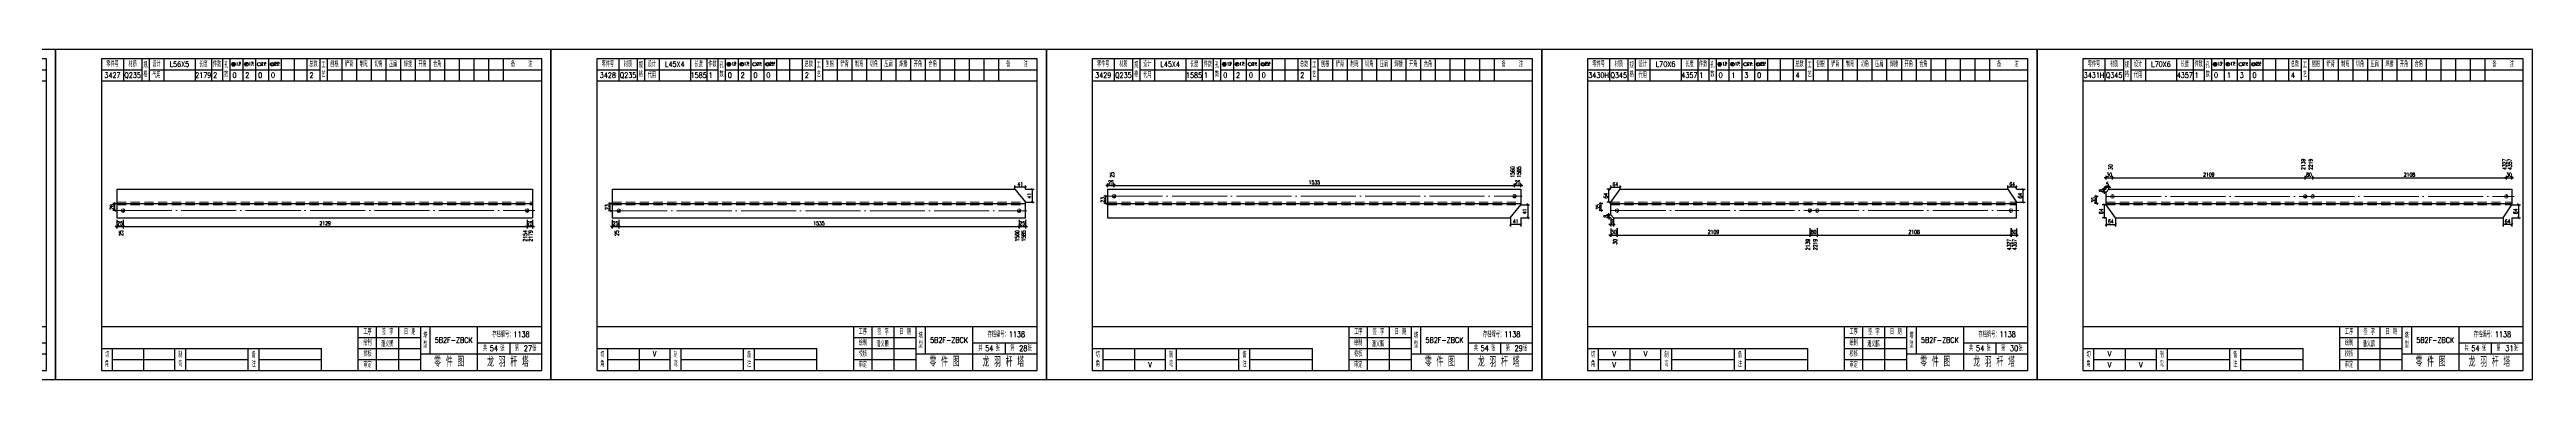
# Model space of a CAD drawing. Header units: millimetres. Extents: x 0 to 30240, y -10896 to -1348.
# Drawn here: x 7017 to 8367, y -10896 to -10716 of the extents above; entities that cross this region are included whole.
import ezdxf
from ezdxf.enums import TextEntityAlignment as Align

# ---------------------------------------------------------------- set-up
doc = ezdxf.new("R2010")
doc.units = ezdxf.units.MM
doc.header["$LTSCALE"] = 20
doc.header["$PDMODE"] = 1
doc.linetypes.add('DASHDOT2X', pattern=[1.75, 1.5, -0.125, 0, -0.125])
doc.linetypes.add('HIDDEN', pattern=[0.375, 0.25, -0.125])
for name, color, linetype, lineweight in [('1', 7, 'Continuous', 25), ('11', 3, 'Continuous', 13), ('2', 1, 'HIDDEN', 13), ('5', 1, 'Continuous', 13), ('7', 2, 'DASHDOT2X', 13)]:
    doc.layers.add(name, color=color, linetype=linetype, lineweight=lineweight)
doc.styles.get("Standard").update_dxf_attribs({"font": 'simplex', "width": 0.7, "bigfont": 'gbhzfs.shx'})
doc.styles.add('SYMBOL_TXT', font='txt.shx', dxfattribs={"width": 0.6})
doc.styles.add('TITLE_TXT', font='simplex.shx', dxfattribs={"width": 0.75, "height": 2.5, "bigfont": 'gbhzfs.shx'})
doc.dimstyles.get("Standard").update_dxf_attribs({"dimtxt": 2.1, "dimasz": 1, "dimexe": 1.05, "dimexo": 0, "dimgap": 0.63, "dimtad": 1, "dimzin": 0, "dimdsep": 46, "dimtxsty": 'standard', "dimblk": 'OBLIQUE', "dimblk1": 'OBLIQUE', "dimblk2": 'OBLIQUE', "dimcen": 0.09, "dimadec": 0, "dimazin": 0, "dimtfac": 1, "dimtdec": 1, "dimtix": 1, "dimtmove": 0, "dimatfit": 3, "dimfxl": 0, "dimtolj": 1, "dimtzin": 0, "dimarcsym": 0})
pattern_1 = [(0, (-3, 0), (0, 0.0125), [])]

# ---------------------------------------------------------------- blocks, each defined once
blk = doc.blocks.new('M12_HOLE')
h = blk.add_hatch()
h.set_pattern_fill('LINE', scale=0.1, style=0)
h.set_pattern_definition(pattern_1)
h.paths.add_polyline_path([(-5, 0, 1), (-1, 0, 1)])
at = {"color": 7}
blk.add_circle((-3, 0), 2, dxfattribs=at)
at = {"color": 7, "attachment_point": 1, "style": 'SYMBOL_TXT'}
for s, insert, char_height, width in [('13\\f??|b0|i0|c0|p54;.', (-0.1, 2.1), 3.5, 5.707), ('5', (3.7, 2.3), 1.8, 2.931)]:
    blk.add_mtext(s, dxfattribs=dict(at, insert=insert, char_height=char_height, width=width))
blk = doc.blocks.new('M16_HOLE')
h = blk.add_hatch()
h.set_pattern_fill('LINE', scale=0.1, style=0)
h.set_pattern_definition(pattern_1)
h.paths.add_polyline_path([(-1.6, 1.4, 0.668179), (-5, 0, 0.198912), (-4.4, -1.4)])
at = {"color": 7}
blk.add_circle((-3, 0), 2, dxfattribs=at)
at = {"color": 7, "attachment_point": 1, "style": 'SYMBOL_TXT'}
for s, insert, char_height, width in [('17.', (-0.4, 2.1), 3.5, 6.316), ('5', (3.6, 2.3), 1.8, 1.822)]:
    blk.add_mtext(s, dxfattribs=dict(at, insert=insert, char_height=char_height, width=width))
blk = doc.blocks.new('M20_HOLE')
at = {"color": 7}
blk.add_circle((-3, 0), 2, dxfattribs=at)
at = {"color": 7, "attachment_point": 1, "style": 'SYMBOL_TXT'}
for s, insert, char_height, width in [('21.', (-0.7, 2), 3.5, 6.074), ('5', (3.3, 2), 1.8, 1.458)]:
    blk.add_mtext(s, dxfattribs=dict(at, insert=insert, char_height=char_height, width=width))
blk = doc.blocks.new('M24_HOLE')
at = {"color": 7}
for radius in [2, 1.5]:
    blk.add_circle((-3, 0), radius, dxfattribs=at)
at = {"color": 7, "attachment_point": 1, "style": 'SYMBOL_TXT'}
for s, insert, char_height, width in [('25.', (-0.7, 2.1), 3.5, 2.429), ('5', (3.9, 2.3), 1.8, 1.944)]:
    blk.add_mtext(s, dxfattribs=dict(at, insert=insert, char_height=char_height, width=width))
blk = doc.blocks.new('JgCard')
for p, q in [((270, 180), (0, 180)), ((0, 180), (0, 0)), ((270, 0), (270, 180)), ((265, 175), (25, 175)), ((25, 175), (25, 5)), ((25, 169), (47, 169)), ((25, 163), (265, 163)), ((37, 175), (37, 163)), ((47, 175), (47, 163)), ((51, 175), (51, 163)), ((51, 169), (91, 169)), ((59, 175), (59, 163)), ((76, 175), (76, 163)), ((85, 175), (85, 163)), ((91, 175), (91, 163)), ((95, 175), (95, 163)), ((95, 169), (144, 169)), ((102, 175), (102, 163)), ((109, 175), (109, 163)), ((116, 175), (116, 163)), ((123, 175), (123, 163)), ((130, 175), (130, 163)), ((137, 175), (137, 163)), ((144, 175), (144, 163)), ((148, 175), (148, 163)), ((148, 169), (265, 169)), ((156, 175), (156, 163)), ((164, 175), (164, 163)), ((172, 175), (172, 163)), ((180, 175), (180, 163)), ((188, 175), (188, 163)), ((196, 175), (196, 163)), ((204, 175), (204, 163)), ((212, 175), (212, 163)), ((220, 175), (220, 163)), ((228, 175), (228, 163)), ((236, 175), (236, 163)), ((244, 175), (244, 163)), ((265, 5), (265, 175)), ((25, 29), (265, 29)), ((165, 5), (165, 29)), ((175, 5), (175, 29)), ((187, 5), (187, 29)), ((199, 5), (199, 29)), ((204, 29), (204, 14)), ((230, 5), (230, 29)), ((25, 17), (145, 17)), ((31, 5), (31, 17)), ((48, 17), (48, 5)), ((65, 5), (65, 17)), ((71, 5), (71, 17)), ((105, 5), (105, 17)), ((111, 5), (111, 17)), ((145, 5), (145, 17)), ((165, 23), (199, 23)), ((165, 17), (199, 17)), ((199, 14), (265, 14)), ((230, 20), (265, 20)), ((247.5, 20), (247.5, 14)), ((0, 0), (270, 0)), ((25, 5), (265, 5)), ((31, 11), (65, 11)), ((71, 11), (105, 11)), ((111, 11), (145, 11)), ((165, 11), (199, 11))]:
    blk.add_line(p, q)
blk.add_lwpolyline([(96, 172, -1), (98, 172, -1)], format="xyb", close=True)
blk.add_point((145, 96))
at = {"xscale": 0.5, "yscale": 0.5, "zscale": 0.5}
for name, p in [('M12_HOLE', (98.5, 172)), ('M16_HOLE', (105.5, 172)), ('M20_HOLE', (112.5, 172)), ('M24_HOLE', (119.5, 172))]:
    blk.add_blockref(name, p, dxfattribs=at)
at = {"style": 'TITLE_TXT', "width": 0.75}
for s, height, p in [('潘义鹏', 3, (177.4, 17.9)), ('存档编号：1138', 3.08, (238, 23.1)), ('龙 羽 杆 塔', 5, (235.2, 7))]:
    blk.add_text(s, height=height, dxfattribs=at).set_placement(p)
at = {"attachment_point": 5, "style": 'TITLE_TXT'}
for s, insert, char_height, width in [('零件号', (31, 172), 3, 15), ('材质', (42, 172), 3, 8), ('规格', (49, 169), 3, 4), ('设计', (55, 172), 3, 8), ('代用', (55, 166), 3, 8), ('长度', (80.5, 172), 3, 8), ('件数', (88, 172), 3, 6), ('孔数', (93, 169), 3, 4), ('总数', (140.5, 172), 3, 7), ('工\\P艺', (146, 169), 3, 4), ('刨根', (152, 172), 3, 8), ('铲背', (160, 172), 3, 8), ('制弯', (168, 172), 3, 8), ('切角', (176, 172), 3, 8), ('压扁', (184, 172), 3, 8), ('焊接', (192, 172), 3, 8), ('开角', (200, 172), 3, 8), ('合角', (208, 172), 3, 8), ('备    注', (254, 172), 3, 22), ('工序', (170, 26), 3, 10), ('签 字', (181, 26), 3, 12), ('日 期', (193, 26), 3, 12), ('切\\P角', (28, 11), 3, 6), ('制\\P弯', (68, 11), 3, 6), ('备\\P注', (108, 11), 3, 6), ('绘制', (170, 20), 3, 10), ('校核', (170, 14), 3, 10), ('塔\\P型', (201.5, 21.5), 3, 5), ('共    张', (238.8, 17), 3, 17.5), ('第    张', (256.2, 17), 3, 17.5), ('审定', (170, 8), 3, 10), ('零 件 图', (214.5, 9.5), 5, 31)]:
    blk.add_mtext(s, dxfattribs=dict(at, insert=insert, char_height=char_height, width=width))
blk = doc.blocks.new('M16')
for p, q in [((-0.7, -0.7), (0.7, 0.7)), ((-0.4, 0), (0.4, 0)), ((0, 0.4), (0, -0.4))]:
    blk.add_line(p, q)
blk.add_circle((0, 0), 1)
for radius in [0.8, 0.6, 0.4, 0.2]:
    blk.add_arc((0, 0), radius, 225, 45)
blk = doc.blocks.new('_Oblique')
at = {"color": 0, "linetype": 'ByBlock', "lineweight": -2}
blk.add_line((-0.5, -0.5), (0.5, 0.5), dxfattribs=at)
blk = doc.blocks.new('*D4511')
at = {"layer": '11', "color": 0, "lineweight": -2}
for p, q in [((7053.4, -10812.3), (7052.4, -10812.3)), ((7053.4, -10808.7), (7053.4, -10813.4)), ((7053.4, -10812.3), (7056.8, -10812.3)), ((7056.8, -10808.7), (7056.8, -10813.4)), ((7056.8, -10812.3), (7057.8, -10812.3))]:
    blk.add_line(p, q, dxfattribs=at)
at = {"layer": 'Defpoints', "color": 0}
for p in [(7053.4, -10808.7), (7056.8, -10808.7), (7056.8, -10812.3)]:
    blk.add_point(p, dxfattribs=at)
at = {"layer": '11', "color": 0, "lineweight": -2}
blk.add_blockref('_Oblique', (7053.4, -10812.3), dxfattribs=at)
at = {"layer": '11', "color": 0, "lineweight": -2, "rotation": 180}
blk.add_blockref('_Oblique', (7056.8, -10812.3), dxfattribs=at)
at = {"layer": '11', "color": 0, "insert": (7055.1, -10810.7), "char_height": 2.1, "attachment_point": 5}
blk.add_mtext('\\A1;25', dxfattribs=at)
blk = doc.blocks.new('*D4513')
at = {"layer": '11', "color": 0, "lineweight": -2}
for p, q in [((7277.1, -10812.3), (7276.1, -10812.3)), ((7277.1, -10808.7), (7277.1, -10813.4)), ((7277.1, -10812.3), (7280, -10812.3)), ((7280, -10808.7), (7280, -10813.4)), ((7280, -10812.3), (7281, -10812.3))]:
    blk.add_line(p, q, dxfattribs=at)
at = {"layer": 'Defpoints', "color": 0}
for p in [(7277.1, -10808.7), (7280, -10808.7), (7280, -10812.3)]:
    blk.add_point(p, dxfattribs=at)
at = {"layer": '11', "color": 0, "lineweight": -2}
blk.add_blockref('_Oblique', (7277.1, -10812.3), dxfattribs=at)
at = {"layer": '11', "color": 0, "lineweight": -2, "rotation": 180}
blk.add_blockref('_Oblique', (7280, -10812.3), dxfattribs=at)
at = {"layer": '11', "color": 0, "insert": (7278.5, -10810.7), "char_height": 2.1, "attachment_point": 5}
blk.add_mtext('\\A1;25', dxfattribs=at)
blk = doc.blocks.new('*D4515')
at = {"layer": '11', "color": 0, "lineweight": -2}
for p, q in [((7323.4, -10812.3), (7322.4, -10812.3)), ((7323.4, -10808.7), (7323.4, -10813.4)), ((7323.4, -10812.3), (7327, -10812.3)), ((7327, -10808.7), (7327, -10813.4)), ((7327, -10812.3), (7328, -10812.3))]:
    blk.add_line(p, q, dxfattribs=at)
at = {"layer": 'Defpoints', "color": 0}
for p in [(7323.4, -10808.7), (7327, -10808.7), (7327, -10812.3)]:
    blk.add_point(p, dxfattribs=at)
at = {"layer": '11', "color": 0, "lineweight": -2}
blk.add_blockref('_Oblique', (7323.4, -10812.3), dxfattribs=at)
at = {"layer": '11', "color": 0, "lineweight": -2, "rotation": 180}
blk.add_blockref('_Oblique', (7327, -10812.3), dxfattribs=at)
at = {"layer": '11', "color": 0, "insert": (7325.2, -10810.7), "char_height": 2.1, "attachment_point": 5}
blk.add_mtext('\\A1;25', dxfattribs=at)
blk = doc.blocks.new('*D4517')
at = {"layer": '11', "color": 0, "lineweight": -2}
for p, q in [((7545.2, -10812.3), (7544.2, -10812.3)), ((7545.2, -10808.7), (7545.2, -10813.4)), ((7545.2, -10812.3), (7548.7, -10812.3)), ((7548.7, -10808.7), (7548.7, -10813.4)), ((7548.7, -10812.3), (7549.7, -10812.3))]:
    blk.add_line(p, q, dxfattribs=at)
at = {"layer": 'Defpoints', "color": 0}
for p in [(7545.2, -10808.7), (7548.7, -10808.7), (7548.7, -10812.3)]:
    blk.add_point(p, dxfattribs=at)
at = {"layer": '11', "color": 0, "lineweight": -2}
blk.add_blockref('_Oblique', (7545.2, -10812.3), dxfattribs=at)
at = {"layer": '11', "color": 0, "lineweight": -2, "rotation": 180}
blk.add_blockref('_Oblique', (7548.7, -10812.3), dxfattribs=at)
at = {"layer": '11', "color": 0, "insert": (7546.9, -10810.7), "char_height": 2.1, "attachment_point": 5}
blk.add_mtext('\\A1;25', dxfattribs=at)
blk = doc.blocks.new('*D4519')
at = {"layer": '11', "color": 0, "lineweight": -2}
for p, q in [((7542.9, -10792.1), (7542.9, -10790)), ((7548.7, -10791), (7542.9, -10791)), ((7548.7, -10792.1), (7548.7, -10790))]:
    blk.add_line(p, q, dxfattribs=at)
at = {"layer": 'Defpoints', "color": 0}
for p in [(7542.9, -10791), (7542.9, -10792.1), (7548.7, -10792.1)]:
    blk.add_point(p, dxfattribs=at)
at = {"layer": '11', "color": 0, "lineweight": -2, "rotation": 180}
blk.add_blockref('_Oblique', (7542.9, -10791), dxfattribs=at)
at = {"layer": '11', "color": 0, "lineweight": -2}
blk.add_blockref('_Oblique', (7548.7, -10791), dxfattribs=at)
at = {"layer": '11', "color": 0, "insert": (7545.8, -10789.3), "char_height": 2.1, "attachment_point": 5}
blk.add_mtext('\\A1;41', dxfattribs=at)
blk = doc.blocks.new('*D4521')
at = {"layer": '11', "color": 0, "lineweight": -2}
for p, q in [((7593.4, -10790), (7592.4, -10790)), ((7593.4, -10791), (7593.4, -10788.9)), ((7593.4, -10790), (7597, -10790)), ((7597, -10791), (7597, -10788.9)), ((7597, -10790), (7598, -10790))]:
    blk.add_line(p, q, dxfattribs=at)
at = {"layer": 'Defpoints', "color": 0}
for p in [(7593.4, -10791), (7597, -10790), (7597, -10791)]:
    blk.add_point(p, dxfattribs=at)
at = {"layer": '11', "color": 0, "lineweight": -2}
blk.add_blockref('_Oblique', (7593.4, -10790), dxfattribs=at)
at = {"layer": '11', "color": 0, "lineweight": -2, "rotation": 180}
blk.add_blockref('_Oblique', (7597, -10790), dxfattribs=at)
at = {"layer": '11', "color": 0, "insert": (7595.2, -10788.3), "char_height": 2.1, "attachment_point": 5}
blk.add_mtext('\\A1;25', dxfattribs=at)
blk = doc.blocks.new('*D4523')
at = {"layer": '11', "color": 0, "lineweight": -2}
for p, q in [((7815.2, -10790), (7814.2, -10790)), ((7815.2, -10791), (7815.2, -10788.9)), ((7815.2, -10790), (7818.7, -10790)), ((7818.7, -10791), (7818.7, -10788.9)), ((7818.7, -10790), (7819.7, -10790))]:
    blk.add_line(p, q, dxfattribs=at)
at = {"layer": 'Defpoints', "color": 0}
for p in [(7815.2, -10791), (7818.7, -10790), (7818.7, -10791)]:
    blk.add_point(p, dxfattribs=at)
at = {"layer": '11', "color": 0, "lineweight": -2}
blk.add_blockref('_Oblique', (7815.2, -10790), dxfattribs=at)
at = {"layer": '11', "color": 0, "lineweight": -2, "rotation": 180}
blk.add_blockref('_Oblique', (7818.7, -10790), dxfattribs=at)
at = {"layer": '11', "color": 0, "insert": (7816.9, -10788.3), "char_height": 2.1, "attachment_point": 5}
blk.add_mtext('\\A1;25', dxfattribs=at)
blk = doc.blocks.new('*D4524')
at = {"layer": '11', "color": 0, "lineweight": -2}
for p, q in [((7818.7, -10800.5), (7823.4, -10800.5)), ((7818.7, -10807.6), (7823.4, -10807.6)), ((7822.4, -10800.5), (7822.4, -10807.6))]:
    blk.add_line(p, q, dxfattribs=at)
at = {"layer": 'Defpoints', "color": 0}
for p in [(7818.7, -10800.5), (7818.7, -10807.6), (7822.4, -10807.6)]:
    blk.add_point(p, dxfattribs=at)
at = {"layer": '11', "color": 0, "lineweight": -2}
for p, rotation in [((7822.4, -10800.5), 90), ((7822.4, -10807.6), 270)]:
    blk.add_blockref('_Oblique', p, dxfattribs=dict(at, rotation=rotation))
at = {"layer": '11', "color": 0, "insert": (7820.7, -10804.1), "char_height": 2.1, "attachment_point": 5, "rotation": 90}
blk.add_mtext('\\A1;41', dxfattribs=at)
blk = doc.blocks.new('*D4525')
at = {"layer": '11', "color": 0, "lineweight": -2}
for p, q in [((7812.9, -10807.6), (7812.9, -10812.3)), ((7818.7, -10811.3), (7812.9, -10811.3)), ((7818.7, -10807.6), (7818.7, -10812.3))]:
    blk.add_line(p, q, dxfattribs=at)
at = {"layer": 'Defpoints', "color": 0}
for p in [(7812.9, -10807.6), (7812.9, -10811.3), (7818.7, -10807.6)]:
    blk.add_point(p, dxfattribs=at)
at = {"layer": '11', "color": 0, "lineweight": -2, "rotation": 180}
blk.add_blockref('_Oblique', (7812.9, -10811.3), dxfattribs=at)
at = {"layer": '11', "color": 0, "lineweight": -2}
blk.add_blockref('_Oblique', (7818.7, -10811.3), dxfattribs=at)
at = {"layer": '11', "color": 0, "insert": (7815.8, -10809.6), "char_height": 2.1, "attachment_point": 5}
blk.add_mtext('\\A1;41', dxfattribs=at)
blk = doc.blocks.new('M20')
for p, q in [((-0.5, 0), (0.5, 0)), ((0, -0.5), (0, 0.5))]:
    blk.add_line(p, q)
blk.add_circle((0, 0), 1)
blk = doc.blocks.new('*D4527')
at = {"layer": '11', "color": 0, "lineweight": -2}
for p, q in [((7867.6, -10813.4), (7867.6, -10818.1)), ((7871, -10813.4), (7871, -10818.1)), ((7867.6, -10817.1), (7866.6, -10817.1)), ((7867.6, -10817.1), (7871, -10817.1)), ((7871, -10817.1), (7872, -10817.1))]:
    blk.add_line(p, q, dxfattribs=at)
at = {"layer": 'Defpoints', "color": 0}
for p in [(7867.6, -10813.4), (7871, -10813.4), (7871, -10817.1)]:
    blk.add_point(p, dxfattribs=at)
at = {"layer": '11', "color": 0, "lineweight": -2}
blk.add_blockref('_Oblique', (7867.6, -10817.1), dxfattribs=at)
at = {"layer": '11', "color": 0, "lineweight": -2, "rotation": 180}
blk.add_blockref('_Oblique', (7871, -10817.1), dxfattribs=at)
at = {"layer": '11', "color": 0, "insert": (7869.3, -10815.4), "char_height": 2.1, "attachment_point": 5}
blk.add_mtext('\\A1;30', dxfattribs=at)
blk = doc.blocks.new('*D4531')
at = {"layer": '11', "color": 0, "lineweight": -2}
for p, q in [((8085.8, -10813.4), (8085.8, -10818.1)), ((8088.7, -10813.4), (8088.7, -10818.1)), ((8085.8, -10817.1), (8084.8, -10817.1)), ((8085.8, -10817.1), (8088.7, -10817.1)), ((8088.7, -10817.1), (8089.7, -10817.1))]:
    blk.add_line(p, q, dxfattribs=at)
at = {"layer": 'Defpoints', "color": 0}
for p in [(8085.8, -10813.4), (8088.7, -10813.4), (8088.7, -10817.1)]:
    blk.add_point(p, dxfattribs=at)
at = {"layer": '11', "color": 0, "lineweight": -2}
blk.add_blockref('_Oblique', (8085.8, -10817.1), dxfattribs=at)
at = {"layer": '11', "color": 0, "lineweight": -2, "rotation": 180}
blk.add_blockref('_Oblique', (8088.7, -10817.1), dxfattribs=at)
at = {"layer": '11', "color": 0, "insert": (8087.2, -10815.4), "char_height": 2.1, "attachment_point": 5}
blk.add_mtext('\\A1;30', dxfattribs=at)
blk = doc.blocks.new('*D4532')
at = {"layer": '11', "color": 0, "lineweight": -2}
for p, q in [((7867.6, -10806.1), (7865.5, -10806.1)), ((7867.6, -10807.6), (7865.5, -10807.6)), ((7866.6, -10806.1), (7866.6, -10805.1)), ((7866.6, -10806.1), (7866.6, -10807.6)), ((7866.6, -10807.6), (7866.6, -10808.6))]:
    blk.add_line(p, q, dxfattribs=at)
at = {"layer": 'Defpoints', "color": 0}
for p in [(7866.6, -10807.6), (7867.6, -10806.1), (7867.6, -10807.6)]:
    blk.add_point(p, dxfattribs=at)
at = {"layer": '11', "color": 0, "lineweight": -2}
for p, rotation in [((7866.6, -10806.1), 270), ((7866.6, -10807.6), 90)]:
    blk.add_blockref('_Oblique', p, dxfattribs=dict(at, rotation=rotation))
at = {"layer": '11', "color": 0, "insert": (7864.9, -10806.8), "char_height": 2.1, "attachment_point": 5, "rotation": 90}
blk.add_mtext('\\A1;8', dxfattribs=at)
blk = doc.blocks.new('*D4533')
at = {"layer": '11', "color": 0, "lineweight": -2}
for p, q in [((7867.6, -10811.3), (7866.6, -10811.3)), ((7867.6, -10807.6), (7867.6, -10812.3)), ((7867.6, -10811.3), (7869.1, -10811.3)), ((7869.1, -10807.6), (7869.1, -10812.3)), ((7869.1, -10811.3), (7870.1, -10811.3))]:
    blk.add_line(p, q, dxfattribs=at)
at = {"layer": 'Defpoints', "color": 0}
for p in [(7867.6, -10807.6), (7869.1, -10807.6), (7869.1, -10811.3)]:
    blk.add_point(p, dxfattribs=at)
at = {"layer": '11', "color": 0, "lineweight": -2}
blk.add_blockref('_Oblique', (7867.6, -10811.3), dxfattribs=at)
at = {"layer": '11', "color": 0, "lineweight": -2, "rotation": 180}
blk.add_blockref('_Oblique', (7869.1, -10811.3), dxfattribs=at)
at = {"layer": '11', "color": 0, "insert": (7868.3, -10809.6), "char_height": 2.1, "attachment_point": 5}
blk.add_mtext('\\A1;5', dxfattribs=at)
blk = doc.blocks.new('*D4537')
at = {"layer": '11', "color": 0, "lineweight": -2}
for p, q in [((8084.1, -10792.1), (8084.1, -10790)), ((8088.7, -10791), (8084.1, -10791)), ((8088.7, -10792.1), (8088.7, -10790))]:
    blk.add_line(p, q, dxfattribs=at)
at = {"layer": 'Defpoints', "color": 0}
for p in [(8084.1, -10791), (8084.1, -10792.1), (8088.7, -10792.1)]:
    blk.add_point(p, dxfattribs=at)
at = {"layer": '11', "color": 0, "lineweight": -2, "rotation": 180}
blk.add_blockref('_Oblique', (8084.1, -10791), dxfattribs=at)
at = {"layer": '11', "color": 0, "lineweight": -2}
blk.add_blockref('_Oblique', (8088.7, -10791), dxfattribs=at)
at = {"layer": '11', "color": 0, "insert": (8086.4, -10789.3), "char_height": 2.1, "attachment_point": 5}
blk.add_mtext('\\A1;64', dxfattribs=at)
blk = doc.blocks.new('*D4539')
at = {"layer": '11', "color": 0, "lineweight": -2}
for p, q in [((8137.6, -10785.8), (8136.6, -10785.8)), ((8137.6, -10786.8), (8137.6, -10784.7)), ((8137.6, -10785.8), (8141, -10785.8)), ((8141, -10786.8), (8141, -10784.7)), ((8141, -10785.8), (8142, -10785.8))]:
    blk.add_line(p, q, dxfattribs=at)
at = {"layer": 'Defpoints', "color": 0}
for p in [(8141, -10785.8), (8137.6, -10786.8), (8141, -10786.8)]:
    blk.add_point(p, dxfattribs=at)
at = {"layer": '11', "color": 0, "lineweight": -2}
blk.add_blockref('_Oblique', (8137.6, -10785.8), dxfattribs=at)
at = {"layer": '11', "color": 0, "lineweight": -2, "rotation": 180}
blk.add_blockref('_Oblique', (8141, -10785.8), dxfattribs=at)
at = {"layer": '11', "color": 0, "insert": (8139.3, -10784.1), "char_height": 2.1, "attachment_point": 5}
blk.add_mtext('\\A1;30', dxfattribs=at)
blk = doc.blocks.new('*D4543')
at = {"layer": '11', "color": 0, "lineweight": -2}
for p, q in [((8355.8, -10785.8), (8354.8, -10785.8)), ((8355.8, -10786.8), (8355.8, -10784.7)), ((8355.8, -10785.8), (8358.7, -10785.8)), ((8358.7, -10786.8), (8358.7, -10784.7)), ((8358.7, -10785.8), (8359.7, -10785.8))]:
    blk.add_line(p, q, dxfattribs=at)
at = {"layer": 'Defpoints', "color": 0}
for p in [(8358.7, -10785.8), (8355.8, -10786.8), (8358.7, -10786.8)]:
    blk.add_point(p, dxfattribs=at)
at = {"layer": '11', "color": 0, "lineweight": -2}
blk.add_blockref('_Oblique', (8355.8, -10785.8), dxfattribs=at)
at = {"layer": '11', "color": 0, "lineweight": -2, "rotation": 180}
blk.add_blockref('_Oblique', (8358.7, -10785.8), dxfattribs=at)
at = {"layer": '11', "color": 0, "insert": (8357.2, -10784.1), "char_height": 2.1, "attachment_point": 5}
blk.add_mtext('\\A1;30', dxfattribs=at)
blk = doc.blocks.new('*D4544')
at = {"layer": '11', "color": 0, "lineweight": -2}
for p, q in [((8137.6, -10800.5), (8135.5, -10800.5)), ((8137.6, -10807.6), (8135.5, -10807.6)), ((8136.6, -10800.5), (8136.6, -10807.6))]:
    blk.add_line(p, q, dxfattribs=at)
at = {"layer": 'Defpoints', "color": 0}
for p in [(8136.6, -10807.6), (8137.6, -10800.5), (8137.6, -10807.6)]:
    blk.add_point(p, dxfattribs=at)
at = {"layer": '11', "color": 0, "lineweight": -2}
for p, rotation in [((8136.6, -10800.5), 90), ((8136.6, -10807.6), 270)]:
    blk.add_blockref('_Oblique', p, dxfattribs=dict(at, rotation=rotation))
at = {"layer": '11', "color": 0, "insert": (8134.9, -10804.1), "char_height": 2.1, "attachment_point": 5, "rotation": 90}
blk.add_mtext('\\A1;64', dxfattribs=at)
blk = doc.blocks.new('*D4546')
at = {"layer": '11', "color": 0, "lineweight": -2}
for p, q in [((8137.6, -10792.1), (8135.5, -10792.1)), ((8137.6, -10793.6), (8135.5, -10793.6)), ((8136.6, -10792.1), (8136.6, -10791.1)), ((8136.6, -10793.6), (8136.6, -10792.1)), ((8136.6, -10793.6), (8136.6, -10794.6))]:
    blk.add_line(p, q, dxfattribs=at)
at = {"layer": 'Defpoints', "color": 0}
for p in [(8136.6, -10792.1), (8137.6, -10792.1), (8137.6, -10793.6)]:
    blk.add_point(p, dxfattribs=at)
at = {"layer": '11', "color": 0, "lineweight": -2}
for p, rotation in [((8136.6, -10792.1), 270), ((8136.6, -10793.6), 90)]:
    blk.add_blockref('_Oblique', p, dxfattribs=dict(at, rotation=rotation))
at = {"layer": '11', "color": 0, "insert": (8134.9, -10792.8), "char_height": 2.1, "attachment_point": 5, "rotation": 90}
blk.add_mtext('\\A1;8', dxfattribs=at)
blk = doc.blocks.new('*D4547')
at = {"layer": '11', "color": 0, "lineweight": -2}
for p, q in [((8137.6, -10791), (8136.6, -10791)), ((8137.6, -10792.1), (8137.6, -10790)), ((8137.6, -10791), (8139.1, -10791)), ((8139.1, -10792.1), (8139.1, -10790)), ((8139.1, -10791), (8140.1, -10791))]:
    blk.add_line(p, q, dxfattribs=at)
at = {"layer": 'Defpoints', "color": 0}
for p in [(8137.6, -10792.1), (8139.1, -10791), (8139.1, -10792.1)]:
    blk.add_point(p, dxfattribs=at)
at = {"layer": '11', "color": 0, "lineweight": -2}
blk.add_blockref('_Oblique', (8137.6, -10791), dxfattribs=at)
at = {"layer": '11', "color": 0, "lineweight": -2, "rotation": 180}
blk.add_blockref('_Oblique', (8139.1, -10791), dxfattribs=at)
at = {"layer": '11', "color": 0, "insert": (8138.3, -10789.3), "char_height": 2.1, "attachment_point": 5}
blk.add_mtext('\\A1;5', dxfattribs=at)
blk = doc.blocks.new('*D4548')
at = {"layer": '11', "color": 0, "lineweight": -2}
for p, q in [((8358.7, -10800.5), (8363.4, -10800.5)), ((8358.7, -10807.6), (8363.4, -10807.6)), ((8362.4, -10800.5), (8362.4, -10807.6))]:
    blk.add_line(p, q, dxfattribs=at)
at = {"layer": 'Defpoints', "color": 0}
for p in [(8358.7, -10800.5), (8358.7, -10807.6), (8362.4, -10807.6)]:
    blk.add_point(p, dxfattribs=at)
at = {"layer": '11', "color": 0, "lineweight": -2}
for p, rotation in [((8362.4, -10800.5), 90), ((8362.4, -10807.6), 270)]:
    blk.add_blockref('_Oblique', p, dxfattribs=dict(at, rotation=rotation))
at = {"layer": '11', "color": 0, "insert": (8360.7, -10804.1), "char_height": 2.1, "attachment_point": 5, "rotation": 90}
blk.add_mtext('\\A1;64', dxfattribs=at)
blk = doc.blocks.new('*D4549')
at = {"layer": '11', "color": 0, "lineweight": -2}
for p, q in [((8354.1, -10807.6), (8354.1, -10812.3)), ((8358.7, -10811.3), (8354.1, -10811.3)), ((8358.7, -10807.6), (8358.7, -10812.3))]:
    blk.add_line(p, q, dxfattribs=at)
at = {"layer": 'Defpoints', "color": 0}
for p in [(8354.1, -10807.6), (8354.1, -10811.3), (8358.7, -10807.6)]:
    blk.add_point(p, dxfattribs=at)
at = {"layer": '11', "color": 0, "lineweight": -2, "rotation": 180}
blk.add_blockref('_Oblique', (8354.1, -10811.3), dxfattribs=at)
at = {"layer": '11', "color": 0, "lineweight": -2}
blk.add_blockref('_Oblique', (8358.7, -10811.3), dxfattribs=at)
at = {"layer": '11', "color": 0, "insert": (8356.4, -10809.6), "char_height": 2.1, "attachment_point": 5}
blk.add_mtext('\\A1;64', dxfattribs=at)

msp = doc.modelspace()

# ---------------------------------------------------------------- linework, layer by layer
at = {"layer": '1'}
for p, q in [((7053.4, -10792.066), (7053.4, -10807.606)), ((7053.4, -10792.066), (7280, -10792.066)), ((7053.4, -10799.836), (7280, -10799.836)), ((7280, -10792.066), (7280, -10807.606)), ((7323.4, -10792.066), (7323.4, -10807.606)), ((7323.4, -10792.066), (7542.871, -10792.066)), ((7323.4, -10799.836), (7548.7, -10799.836)), ((7542.871, -10792.066), (7548.7, -10799.145)), ((7548.7, -10799.836), (7548.7, -10799.145)), ((7548.7, -10807.606), (7548.7, -10799.836)), ((7593.4, -10792.066), (7593.4, -10807.606)), ((7593.4, -10792.066), (7818.7, -10792.066)), ((7593.4, -10799.836), (7818.7, -10799.836)), ((7818.7, -10792.066), (7818.7, -10799.836)), ((7818.7, -10799.836), (7818.7, -10800.527)), ((7867.6, -10799.17), (7872.734, -10792.066)), ((7867.6, -10799.836), (7867.6, -10799.17)), ((7867.6, -10806.052), (7867.6, -10799.836)), ((7867.6, -10799.836), (8088.7, -10799.836)), ((7872.734, -10792.066), (8084.072, -10792.066)), ((8084.072, -10792.066), (8088.7, -10799.17)), ((8088.7, -10799.836), (8088.7, -10799.17)), ((8088.7, -10807.606), (8088.7, -10799.836)), ((8137.6, -10793.62), (8139.091, -10792.066)), ((8137.6, -10799.836), (8137.6, -10793.62)), ((8137.6, -10800.502), (8137.6, -10799.836)), ((8137.6, -10799.836), (8358.7, -10799.836)), ((8139.091, -10792.066), (8358.7, -10792.066)), ((8358.7, -10792.066), (8358.7, -10799.836)), ((8358.7, -10799.836), (8358.7, -10800.502)), ((7053.4, -10807.606), (7280, -10807.606)), ((7323.4, -10807.606), (7548.7, -10807.606)), ((7593.4, -10807.606), (7812.871, -10807.606)), ((7812.871, -10807.606), (7818.7, -10800.527)), ((7869.091, -10807.606), (7867.6, -10806.052)), ((7869.091, -10807.606), (8088.7, -10807.606)), ((8142.734, -10807.606), (8137.6, -10800.502)), ((8142.734, -10807.606), (8354.072, -10807.606)), ((8354.072, -10807.606), (8358.7, -10800.502))]:
    msp.add_line(p, q, dxfattribs=at)
at = {"layer": '2'}
for p, q in [((7053.4, -10799.142), (7280, -10799.142)), ((7323.4, -10799.145), (7548.7, -10799.145)), ((7593.4, -10799.145), (7818.7, -10799.145)), ((7867.6, -10799.17), (8088.7, -10799.17)), ((8137.6, -10799.17), (8358.7, -10799.17)), ((7053.4, -10800.53), (7280, -10800.53)), ((7323.4, -10800.527), (7548.7, -10800.527)), ((7593.4, -10800.527), (7818.7, -10800.527)), ((7867.6, -10800.502), (8088.7, -10800.502)), ((8137.6, -10800.502), (8358.7, -10800.502))]:
    msp.add_line(p, q, dxfattribs=at)
at = {"layer": '7'}
for p, q in [((7593.4, -10795.865), (7819.386, -10795.865)), ((8137.6, -10795.951), (8359.96, -10795.951)), ((7053.4, -10803.721), (7281.26, -10803.721)), ((7323.4, -10803.807), (7549.386, -10803.807)), ((7867.6, -10803.721), (8089.96, -10803.721))]:
    msp.add_line(p, q, dxfattribs=at)

# ---------------------------------------------------------------- block references
at = {"layer": '1'}
for p in [(6750, -10895.836), (7020, -10895.836), (7290, -10895.836), (7560, -10895.836), (7830, -10895.836), (8100, -10895.836)]:
    msp.add_blockref('JgCard', p, dxfattribs=at)
at = {"layer": '5'}
for name, p in [('M16', (7596.954, -10795.865)), ('M16', (7815.186, -10795.865)), ('M20', (8141.04, -10795.951)), ('M16', (8246.138, -10795.951)), ('M20', (8250.198, -10795.951)), ('M20', (8355.76, -10795.951)), ('M16', (7056.84, -10803.721)), ('M16', (7277.06, -10803.721)), ('M16', (7326.954, -10803.807)), ('M16', (7545.186, -10803.807)), ('M20', (7871.04, -10803.721)), ('M16', (7976.138, -10803.721)), ('M20', (7980.198, -10803.721)), ('M20', (8085.76, -10803.721))]:
    msp.add_blockref(name, p, dxfattribs=at)

# ---------------------------------------------------------------- texts
at = {"style": 'TITLE_TXT', "width": 0.75}
for s, p in [('54', (7256.667, -10880.296)), ('27', (7275.194, -10880.299)), ('54', (7526.667, -10880.296)), ('28', (7545.194, -10880.299)), ('54', (7796.667, -10880.296)), ('29', (7815.194, -10880.299)), ('54', (8066.667, -10880.296)), ('30', (8085.194, -10880.299)), ('54', (8336.667, -10880.296)), ('31', (8355.194, -10880.299))]:
    msp.add_text(s, height=3, dxfattribs=at).set_placement(p)
at = {"layer": '1', "width": 0.7}
for s, p in [('3427', (7051, -10729.836)), ('Q235', (7062, -10729.836)), ('L56X5', (7087.5, -10723.836)), ('2179', (7100.5, -10729.836)), ('2', (7107, -10729.836)), ('0', (7117.5, -10729.836)), ('2', (7124.5, -10729.836)), ('0', (7131.5, -10729.836)), ('0', (7138.5, -10729.836)), ('2', (7159.5, -10729.836)), ('3428', (7321, -10729.836)), ('Q235', (7332, -10729.836)), ('L45X4', (7357.5, -10723.836)), ('1585', (7370.5, -10729.836)), ('1', (7377, -10729.836)), ('0', (7387.5, -10729.836)), ('2', (7394.5, -10729.836)), ('0', (7401.5, -10729.836)), ('0', (7408.5, -10729.836)), ('2', (7429.5, -10729.836)), ('3429', (7591, -10729.836)), ('Q235', (7602, -10729.836)), ('L45X4', (7627.5, -10723.836)), ('1585', (7640.5, -10729.836)), ('1', (7647, -10729.836)), ('0', (7657.5, -10729.836)), ('2', (7664.5, -10729.836)), ('0', (7671.5, -10729.836)), ('0', (7678.5, -10729.836)), ('2', (7699.5, -10729.836)), ('3430H', (7861, -10729.836)), ('Q345', (7872, -10729.836)), ('L70X6', (7897.5, -10723.836)), ('4357', (7910.5, -10729.836)), ('1', (7917, -10729.836)), ('0', (7927.5, -10729.836)), ('1', (7934.5, -10729.836)), ('3', (7941.5, -10729.836)), ('0', (7948.5, -10729.836)), ('4', (7969.5, -10729.836)), ('3431H', (8131, -10729.836)), ('Q345', (8142, -10729.836)), ('L70X6', (8167.5, -10723.836)), ('4357', (8180.5, -10729.836)), ('1', (8187, -10729.836)), ('0', (8197.5, -10729.836)), ('1', (8204.5, -10729.836)), ('3', (8211.5, -10729.836)), ('0', (8218.5, -10729.836)), ('4', (8239.5, -10729.836)), ('V', (7346.5, -10881.836)), ('V', (7869.5, -10881.836)), ('V', (7886.5, -10881.836)), ('V', (8139.5, -10881.836)), ('V', (7616.5, -10887.836)), ('V', (7869.5, -10887.836)), ('V', (8139.5, -10887.836)), ('V', (8156.5, -10887.836))]:
    msp.add_text(s, height=3, dxfattribs=at).set_placement(p, align=Align.MIDDLE_CENTER)
for s, p in [('25', (7596.954, -10785.766)), ('1560', (7815.169, -10785.766)), ('1585', (7818.7, -10785.766)), ('30', (8141.041, -10781.566)), ('2139', (8246.12, -10781.566)), ('2219', (8250.178, -10781.566)), ('4327', (8355.791, -10781.566)), ('4357', (8358.7, -10781.566))]:
    msp.add_text(s, height=2.1, rotation=90, dxfattribs=at).set_placement(p)
for s, p in [('25', (7056.838, -10814.431)), ('2154', (7277.021, -10814.431)), ('2179', (7280, -10814.431)), ('25', (7326.954, -10814.431)), ('1560', (7545.169, -10814.431)), ('1585', (7548.7, -10814.431)), ('30', (7871.041, -10819.156)), ('2139', (7976.12, -10819.156)), ('2219', (7980.178, -10819.156)), ('4327', (8085.791, -10819.156)), ('4357', (8088.7, -10819.156))]:
    msp.add_text(s, height=2.1, rotation=90, dxfattribs=at).set_placement(p, align=Align.RIGHT)
at = {"layer": '1', "char_height": 3, "width": 26, "attachment_point": 5}
for insert in [(7237, -10874.336), (7507, -10874.336), (7777, -10874.336), (8047, -10874.336), (8317, -10874.336)]:
    msp.add_mtext('5B2F-ZBCK', dxfattribs=dict(at, insert=insert))

# ---------------------------------------------------------------- dimensions: what is measured, and where the dimension line sits
at = {"layer": '1'}
for base, p1, p2, text in [((7052.35, -10799.836), (7053.35, -10803.721), (7053.35, -10799.836), '28'), ((7322.35, -10799.836), (7323.35, -10803.807), (7323.35, -10799.836), '23'), ((7592.35, -10795.865), (7593.35, -10799.836), (7593.35, -10795.865), '23'), ((7862.35, -10799.836), (7863.35, -10803.721), (7863.35, -10799.836), '35'), ((8132.35, -10795.951), (8133.35, -10799.836), (8133.35, -10795.951), '35')]:
    msp.add_linear_dim(base=base, p1=p1, p2=p2, angle=90, text=text, dimstyle='standard', dxfattribs=at).render()
at = {"layer": '11'}
for base, p1, p2, text, picture, middle in [((8141.04, -10785.766), (8137.6, -10786.816), (8141.04, -10786.816), '30', '*D4539', (8139.32, -10784.086)), ((8358.7, -10785.766), (8355.76, -10786.816), (8358.7, -10786.816), '30', '*D4543', (8357.23, -10784.086)), ((7542.871, -10791.016), (7548.7, -10792.066), (7542.871, -10792.066), '41', '*D4519', (7545.786, -10789.336)), ((7596.954, -10789.966), (7593.4, -10791.016), (7596.954, -10791.016), '25', '*D4521', (7595.177, -10788.286)), ((7818.7, -10789.966), (7815.186, -10791.016), (7818.7, -10791.016), '25', '*D4523', (7816.943, -10788.286)), ((8084.072, -10791.016), (8088.7, -10792.066), (8084.072, -10792.066), '64', '*D4537', (8086.386, -10789.336)), ((8139.091, -10791.016), (8137.6, -10792.066), (8139.091, -10792.066), '5', '*D4547', (8138.345, -10789.336)), ((7056.84, -10812.331), (7053.4, -10808.656), (7056.84, -10808.656), '25', '*D4511', (7055.12, -10810.651)), ((7280, -10812.331), (7277.06, -10808.656), (7280, -10808.656), '25', '*D4513', (7278.53, -10810.651)), ((7326.954, -10812.331), (7323.4, -10808.656), (7326.954, -10808.656), '25', '*D4515', (7325.177, -10810.651)), ((7548.7, -10812.331), (7545.186, -10808.656), (7548.7, -10808.656), '25', '*D4517', (7546.943, -10810.651)), ((7812.871, -10811.281), (7818.7, -10807.606), (7812.871, -10807.606), '41', '*D4525', (7815.786, -10809.601)), ((7869.091, -10811.281), (7867.6, -10807.606), (7869.091, -10807.606), '5', '*D4533', (7868.345, -10809.601)), ((7871.04, -10817.056), (7867.6, -10813.381), (7871.04, -10813.381), '30', '*D4527', (7869.32, -10815.376)), ((8088.7, -10817.056), (8085.76, -10813.381), (8088.7, -10813.381), '30', '*D4531', (8087.23, -10815.376)), ((8354.072, -10811.281), (8358.7, -10807.606), (8354.072, -10807.606), '64', '*D4549', (8356.386, -10809.601))]:
    dim = msp.add_linear_dim(base=base, p1=p1, p2=p2, text=text, dimstyle='standard', dxfattribs=at)
    dim.commit()
    dim.dimension.update_dxf_attribs({"geometry": picture, "text_midpoint": middle})
for base, p1, p2, text in [((8246.138, -10785.766), (8141.04, -10786.816), (8246.138, -10786.816), '2109'), ((8250.198, -10785.766), (8246.138, -10786.816), (8250.198, -10786.816), '80'), ((8355.76, -10785.766), (8250.198, -10786.816), (8355.76, -10786.816), '2108'), ((7815.186, -10789.966), (7596.954, -10791.016), (7815.186, -10791.016), '1535'), ((7872.734, -10791.016), (7867.6, -10792.066), (7872.734, -10792.066), '64'), ((7277.06, -10812.331), (7056.84, -10808.656), (7277.06, -10808.656), '2129'), ((7545.186, -10812.331), (7326.954, -10808.656), (7545.186, -10808.656), '1535'), ((7976.138, -10817.056), (7871.04, -10813.381), (7976.138, -10813.381), '2109'), ((7980.198, -10817.056), (7976.138, -10813.381), (7980.198, -10813.381), '80'), ((8085.76, -10817.056), (7980.198, -10813.381), (8085.76, -10813.381), '2108'), ((8142.734, -10811.281), (8137.6, -10807.606), (8142.734, -10807.606), '64')]:
    msp.add_linear_dim(base=base, p1=p1, p2=p2, text=text, dimstyle='standard', dxfattribs=at).render()
for base, p1, p2, text in [((7552.375, -10792.066), (7548.7, -10799.145), (7548.7, -10792.066), '41'), ((7866.55, -10792.066), (7867.6, -10799.17), (7867.6, -10792.066), '64'), ((8092.375, -10792.066), (8088.7, -10799.17), (8088.7, -10792.066), '64')]:
    msp.add_linear_dim(base=base, p1=p1, p2=p2, angle=90, text=text, dimstyle='standard', dxfattribs=at).render()
for base, p1, p2, text, picture, middle in [((8136.55, -10792.066), (8137.6, -10793.62), (8137.6, -10792.066), '8', '*D4546', (8134.87, -10792.843)), ((7822.375, -10807.606), (7818.7, -10800.527), (7818.7, -10807.606), '41', '*D4524', (7820.695, -10804.066)), ((7866.55, -10807.606), (7867.6, -10806.052), (7867.6, -10807.606), '8', '*D4532', (7864.87, -10806.829)), ((8136.55, -10807.606), (8137.6, -10800.502), (8137.6, -10807.606), '64', '*D4544', (8134.87, -10804.054)), ((8362.375, -10807.606), (8358.7, -10800.502), (8358.7, -10807.606), '64', '*D4548', (8360.695, -10804.054))]:
    dim = msp.add_linear_dim(base=base, p1=p1, p2=p2, angle=90, text=text, dimstyle='standard', dxfattribs=at)
    dim.commit()
    dim.dimension.update_dxf_attribs({"geometry": picture, "text_midpoint": middle})

doc.saveas('drawing.dxf')
